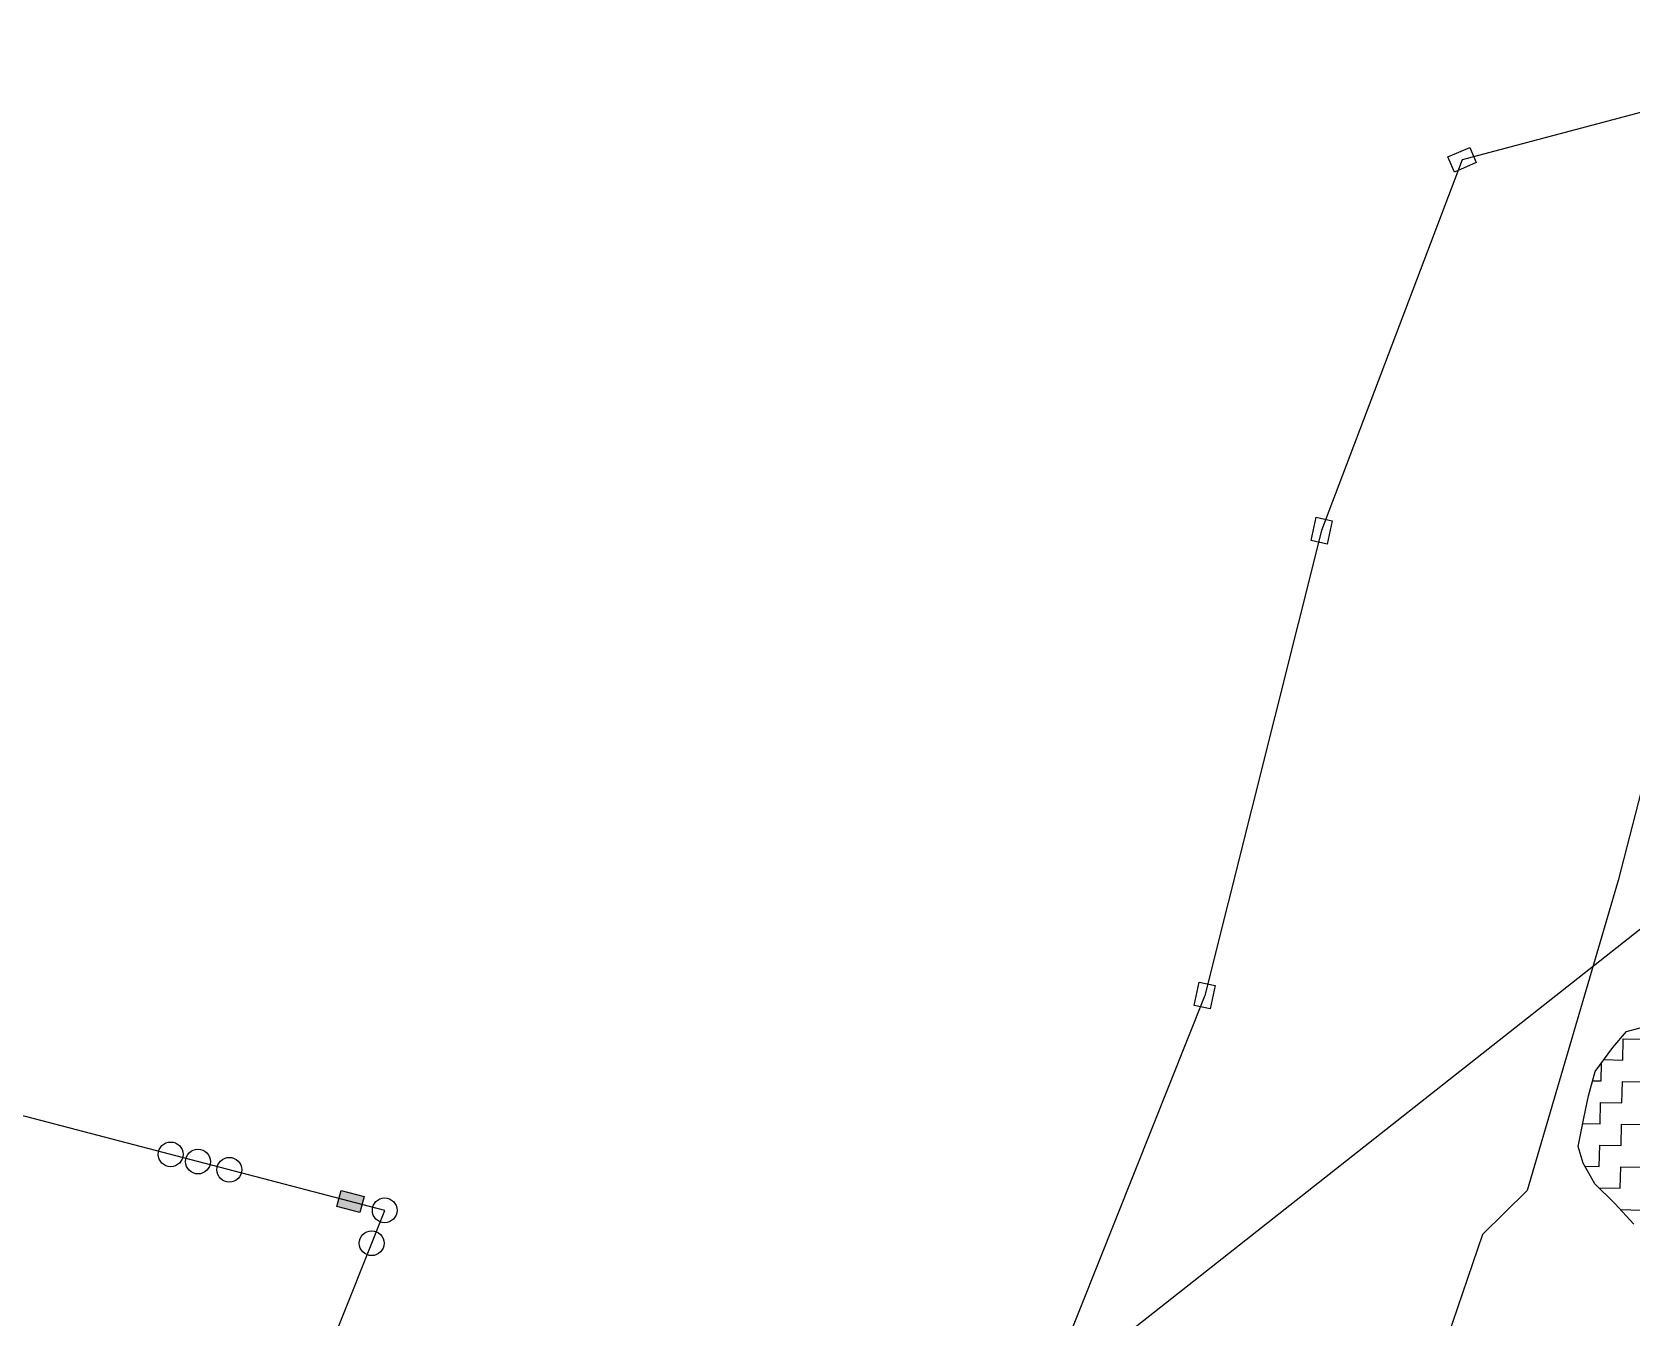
# Model space of a CAD drawing. Header units: metres. Extents: x 276691 to 279396, y 2061581 to 2064323.
# Drawn here: x 278006.2 to 278472.5, y 2063825 to 2064199.7 of the extents above; entities that cross this region are included whole.
import ezdxf

# ---------------------------------------------------------------- set-up
doc = ezdxf.new("R2010")
doc.units = ezdxf.units.M
for name, color, linetype in [('POLY_HATCH', 12, 'Continuous'), ('POLY_PARCEL', 6, 'Continuous'), ('V_BOUND_LINE', 7, 'Continuous'), ('VILLAGE BOUNDRY', 1, 'Continuous')]:
    doc.layers.add(name, color=color, linetype=linetype)

msp = doc.modelspace()

# ---------------------------------------------------------------- hatches: boundary and pattern name
msp.add_hatch(color=256).paths.add_polyline_path([(278096.26, 2063861.94), (278095.05, 2063857.3), (278101.76, 2063855.54), (278102.97, 2063860.19)])

# ---------------------------------------------------------------- linework, layer by layer
for points in [[(278427.07, 2064161.66), (278420.71, 2064158.88), (278418.79, 2064163.28), (278425.15, 2064166.06)], [(278385.08, 2064057.2), (278383.61, 2064050.42), (278378.92, 2064051.44), (278380.39, 2064058.22)], [(278351.01, 2063921.68), (278349.55, 2063914.9), (278344.86, 2063915.91), (278346.32, 2063922.7)], [(278101.76, 2063855.54), (278095.05, 2063857.3), (278096.26, 2063861.94), (278102.97, 2063860.19)]]:
    msp.add_lwpolyline(points, close=True)
for centre in [(278046.6, 2063872.45), (278054.56, 2063870.36), (278063.71, 2063867.97), (278108.98, 2063856.13), (278105.16, 2063846.55)]:
    msp.add_circle(centre, 3.61)
at = {"layer": 'POLY_HATCH'}
for p, q in [((278466.91, 2063903.64), (278470.87, 2063908.32)), ((278470.87, 2063908.32), (278478.06, 2063910.26)), ((278461.71, 2063896.61), (278466.91, 2063903.64)), ((278459.78, 2063889.52), (278461.71, 2063896.61)), ((278458.46, 2063883), (278459.78, 2063889.52)), ((278456.8, 2063874.71), (278458.46, 2063883)), ((278458.19, 2063869.92), (278456.8, 2063874.71)), ((278461.64, 2063863.9), (278458.19, 2063869.92)), ((278467.47, 2063858.13), (278461.64, 2063863.9)), ((278473, 2063852.07), (278467.47, 2063858.13))]:
    msp.add_line(p, q, dxfattribs=at)
at = {"layer": 'POLY_HATCH', "linetype": 'Continuous'}
for p, q in [((278469.78, 2063899.96), (278469.91, 2063906.19)), ((278469.91, 2063906.19), (278476.14, 2063906.06)), ((278463.43, 2063893.85), (278463.53, 2063899.08)), ((278464.27, 2063900.07), (278469.78, 2063899.96)), ((278460.97, 2063893.9), (278463.43, 2063893.85)), ((278469.53, 2063887.5), (278469.66, 2063893.73)), ((278469.66, 2063893.73), (278475.89, 2063893.6)), ((278463.17, 2063881.39), (278463.3, 2063887.62)), ((278463.3, 2063887.62), (278469.53, 2063887.5)), ((278458.15, 2063881.49), (278463.17, 2063881.39)), ((278469.27, 2063875.03), (278469.4, 2063881.26)), ((278469.4, 2063881.26), (278475.63, 2063881.14)), ((278462.92, 2063868.93), (278463.04, 2063875.16)), ((278463.04, 2063875.16), (278469.27, 2063875.03)), ((278458.71, 2063869.02), (278462.92, 2063868.93)), ((278469.02, 2063862.57), (278469.15, 2063868.8)), ((278469.15, 2063868.8), (278475.38, 2063868.68)), ((278462.85, 2063862.7), (278469.02, 2063862.57)), ((278469.11, 2063856.34), (278475.12, 2063856.22))]:
    msp.add_line(p, q, dxfattribs=at)
at = {"layer": 'POLY_PARCEL'}
msp.add_line((278476.37, 2063939.29), (278301.18, 2063801.21), dxfattribs=at)
at = {"layer": 'V_BOUND_LINE'}
for p, q in [((278563.33, 2064199.72), (278422.93, 2064162.47)), ((278422.93, 2064162.47), (278382, 2064054.32)), ((278382, 2064054.32), (278347.93, 2063918.8)), ((278347.93, 2063918.8), (278301.18, 2063801.21)), ((278108.98, 2063856.13), (277983.5, 2063888.95)), ((278082.43, 2063789.51), (278108.98, 2063856.13))]:
    msp.add_line(p, q, dxfattribs=at)
at = {"layer": 'VILLAGE BOUNDRY'}
for p, q in [((278481.73, 2064004.03), (278468.42, 2063952.33)), ((278468.42, 2063952.33), (278441.86, 2063861.93)), ((278441.86, 2063861.93), (278428.84, 2063849.06)), ((278428.84, 2063849.06), (278389.16, 2063732.85))]:
    msp.add_line(p, q, dxfattribs=at)

doc.saveas('drawing.dxf')
